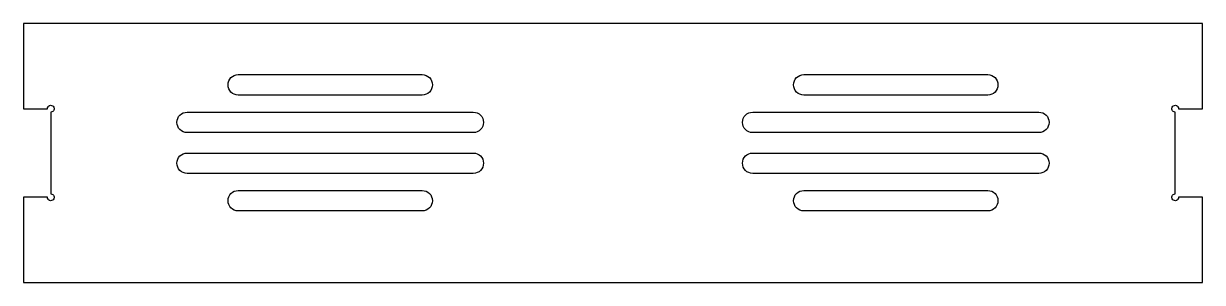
# Model space of a CAD drawing. Header units: millimetres. Extents: x -173 to 173, y -38 to 38.
import ezdxf

# ---------------------------------------------------------------- set-up
doc = ezdxf.new("R2010")
doc.units = ezdxf.units.MM

msp = doc.modelspace()

# ---------------------------------------------------------------- linework, layer by layer
for points in [[(166, 13), (173, 13), (173, 38), (-173, 38), (-173, 13), (-166, 13, -2.414214), (-165, 12), (-165, -12, -2.414214), (-166, -13), (-173, -13), (-173, -38), (173, -38), (173, -13), (166, -13, -2.414214), (165, -12), (165, 12, -2.414214)], [(-56, 23, -1), (-56, 17), (-110, 17, -1), (-110, 23)], [(56, 17, -1), (56, 23), (110, 23, -1), (110, 17)], [(-125, 12), (-41, 12, -1), (-41, 6), (-125, 6, -1)], [(41, 12), (125, 12, -1), (125, 6), (41, 6, -1)], [(-125, -6, -1), (-125, 0), (-41, 0, -1), (-41, -6)], [(125, 0, -1), (125, -6), (41, -6, -1), (41, 0)], [(-56, -11, -1), (-56, -17), (-110, -17, -1), (-110, -11)], [(56, -17, -1), (56, -11), (110, -11, -1), (110, -17)]]:
    msp.add_lwpolyline(points, format="xyb", close=True)

doc.saveas('drawing.dxf')
